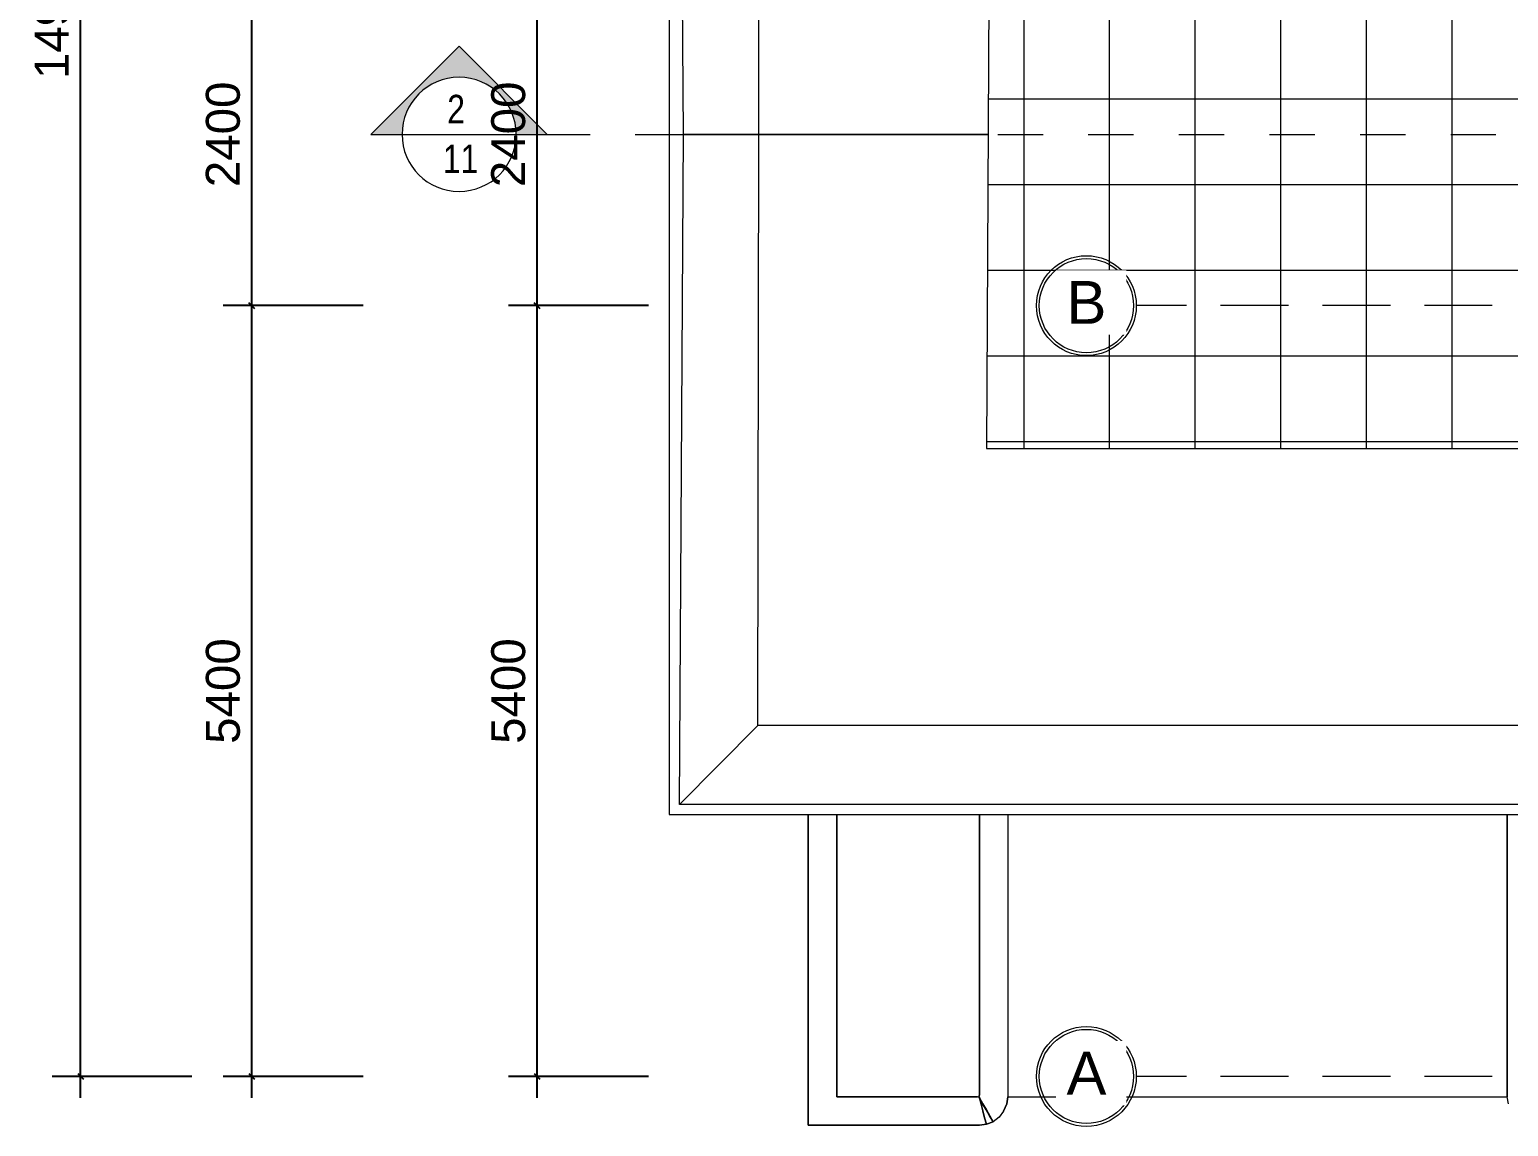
# Model space of a CAD drawing. Header units: millimetres. Extents: x -20510 to 108935, y -243239 to 20306.
# Drawn here: x -10757 to -392, y -35350 to -27666 of the extents above; entities that cross this region are included whole.
import ezdxf

# ---------------------------------------------------------------- set-up
doc = ezdxf.new("R2010")
doc.units = ezdxf.units.MM
for name, pattern in [('Abgebrochen', [714.375, 476.25, -238.125]), ('Aligning Line', [635, 317.5, -317.5]), ('Hidden', [714.375, 476.25, -238.125])]:
    doc.linetypes.add(name, pattern=pattern)
for name, color, linetype, lineweight in [('A-ANNO-DIMS', 1, 'Continuous', 9), ('A-FLOR', 7, 'Continuous', 9), ('A-FLOR-PATT', 8, 'Continuous', 9), ('G-ANNO-SYMB', 6, 'Abgebrochen', 9), ('G-IMPT', 8, 'Continuous', 9), ('S-GRID', 1, 'Continuous', 9), ('S-GRID-IDEN', 1, 'Continuous', 9)]:
    doc.layers.add(name, color=color, linetype=linetype, lineweight=lineweight)
doc.styles.add('Arial', font='arial.ttf', dxfattribs={"width": 0.8, "height": 250})
doc.styles.add('Arial_2', font='arial.ttf', dxfattribs={"height": 300})
doc.styles.add('Arial_5', font='arial.ttf', dxfattribs={"height": 238.125})
doc.dimstyles.new('SecretInternalLinAngDimStyle5p4736185', dxfattribs={"dimscale": 304.8, "dimtxt": 242.94927, "dimasz": 0.130208, "dimexe": 0.656168, "dimexo": 0.0625, "dimgap": 0.260417, "dimtad": 1, "dimdec": 0, "dimrnd": 100, "dimzin": 0, "dimdsep": 46, "dimtxsty": 'Arial_5', "dimblk1": 'OBLIQUE', "dimblk2": 'OBLIQUE', "dimsah": 1, "dimcen": 0.09, "dimdle": 0.492126, "dimazin": 0, "dimtfac": 1, "dimtdec": 4, "dimtix": 1, "dimtmove": 0, "dimatfit": 3, "dimfxl": 2.624672, "dimfxlon": 1, "dimtvp": 1, "dimtolj": 1, "dimtzin": 0, "dimarcsym": 2})

# ---------------------------------------------------------------- blocks, each defined once
blk = doc.blocks.new('Mat_Tien_3dsMax - Sync_3dsMax_To_Revit-2401403-02_MẶT BẰNG TẦNG 2')
at = {"layer": 'G-IMPT'}
for p, q in [((-6674, 4764), (-6674, 0)), ((-6574, 0), (-6603, 4694)), ((-6045, 0), (-6052, 4142)), ((-6674, 0), (-6574, 0)), ((-6045, 0), (-6574, 0)), ((-4438, 0), (-6045, 0)), ((-6674, 0), (-6674, -4764)), ((-6674, 0), (-6574, 0)), ((-6603, -4694), (-6574, 0)), ((-6574, 0), (-6045, 0)), ((-6052, -4142), (-6045, 0)), ((-6045, 0), (-4438, 0)), ((-6052, -4142), (-6603, -4694)), ((-300, -4142), (-6052, -4142)), ((-6674, -4764), (574, -4764)), ((504, -4694), (-6603, -4694)), ((-5700, -4764), (-5700, -6942)), ((-5700, -6942), (-5700, -4764)), ((-5500, -4764), (-5500, -6742)), ((-5500, -6742), (-5500, -4764)), ((-4500, -6726), (-4500, -4764)), ((-4500, -4764), (-4500, -6726)), ((-4300, -4764), (-4300, -6742)), ((-4300, -4764), (-4300, -6742)), ((-800, -6742), (-800, -4764)), ((-800, -6742), (-800, -4764)), ((-800, -4764), (-800, -6742)), ((-4503, -6740), (-4502, -6737)), ((-4502, -6737), (-4503, -6740)), ((-4502, -6737), (-4500, -6726)), ((-4500, -6726), (-4502, -6737)), ((-5500, -6742), (-4513, -6742)), ((-4513, -6742), (-5500, -6742)), ((-4513, -6742), (-4501, -6740)), ((-4513, -6742), (-4501, -6740)), ((-4505, -6742), (-4503, -6740)), ((-4503, -6740), (-4505, -6742)), ((-4503, -6741), (-4505, -6742)), ((-4501, -6740), (-4503, -6741)), ((-4330, -6843), (-4308, -6793)), ((-4308, -6793), (-4330, -6843)), ((-4308, -6793), (-4300, -6742)), ((-4300, -6742), (-4308, -6793)), ((-4300, -6742), (-800, -6742)), ((-792, -6793), (-800, -6742)), ((-792, -6793), (-800, -6742)), ((-5700, -6942), (-4500, -6942)), ((-4500, -6942), (-5700, -6942)), ((-4500, -6942), (-4450, -6935)), ((-4450, -6935), (-4500, -6942)), ((-4450, -6935), (-4404, -6917)), ((-4404, -6917), (-4450, -6935)), ((-4362, -6886), (-4404, -6917)), ((-4362, -6886), (-4404, -6917)), ((-4330, -6843), (-4362, -6886)), ((-4330, -6843), (-4362, -6886))]:
    blk.add_line(p, q, dxfattribs=at)
at = {"layer": 'G-IMPT', "flags": 128}
for points in [[(-4503, -6741), (-4504, -6741), (-4504, -6742), (-4504, -6742), (-4505, -6742)], [(-4503, -6741), (-4504, -6741), (-4504, -6742), (-4504, -6742), (-4505, -6742)], [(-4503, -6741), (-4504, -6741), (-4504, -6742), (-4504, -6742), (-4505, -6742)], [(-4505, -6742), (-4504, -6742), (-4504, -6742), (-4504, -6741), (-4503, -6741)], [(-4502, -6745), (-4503, -6745), (-4503, -6744), (-4504, -6743), (-4505, -6742)], [(-4505, -6742), (-4504, -6743), (-4504, -6743), (-4503, -6743), (-4502, -6744)], [(-4505, -6742), (-4504, -6743), (-4504, -6743), (-4503, -6743), (-4502, -6744)], [(-4505, -6742), (-4504, -6743), (-4503, -6744), (-4503, -6745), (-4502, -6745)], [(-4502, -6745), (-4503, -6745), (-4503, -6744), (-4504, -6743), (-4505, -6742)], [(-4505, -6742), (-4504, -6743), (-4504, -6743), (-4503, -6743), (-4502, -6744)], [(-4502, -6745), (-4503, -6745), (-4503, -6744), (-4504, -6743), (-4505, -6742)], [(-4505, -6742), (-4504, -6744), (-4503, -6746), (-4502, -6747), (-4501, -6749)], [(-4501, -6740), (-4502, -6741), (-4502, -6741), (-4503, -6741), (-4503, -6741)], [(-4503, -6741), (-4503, -6741), (-4502, -6741), (-4502, -6741), (-4501, -6740)], [(-4501, -6744), (-4502, -6744), (-4502, -6743), (-4503, -6742), (-4503, -6741)], [(-4503, -6741), (-4503, -6742), (-4503, -6743), (-4503, -6743), (-4502, -6744)], [(-4502, -6744), (-4503, -6743), (-4503, -6743), (-4503, -6742), (-4503, -6741)], [(-4501, -6744), (-4502, -6744), (-4502, -6743), (-4503, -6742), (-4503, -6741)], [(-4503, -6741), (-4503, -6742), (-4503, -6743), (-4503, -6743), (-4502, -6744)], [(-4501, -6744), (-4502, -6744), (-4502, -6743), (-4503, -6742), (-4503, -6741)], [(-4502, -6744), (-4503, -6743), (-4503, -6743), (-4503, -6742), (-4503, -6741)], [(-4503, -6741), (-4503, -6742), (-4502, -6743), (-4502, -6744), (-4501, -6744)], [(-4502, -6744), (-4502, -6744), (-4502, -6745), (-4502, -6745), (-4502, -6745)], [(-4502, -6744), (-4502, -6744), (-4502, -6744), (-4502, -6744), (-4501, -6744)], [(-4502, -6744), (-4502, -6744), (-4502, -6745), (-4502, -6745), (-4502, -6745)], [(-4502, -6744), (-4502, -6744), (-4502, -6744), (-4502, -6744), (-4501, -6744)], [(-4502, -6745), (-4502, -6745), (-4502, -6745), (-4502, -6744), (-4502, -6744)], [(-4502, -6744), (-4502, -6744), (-4502, -6744), (-4502, -6744), (-4501, -6744)], [(-4502, -6745), (-4502, -6745), (-4502, -6745), (-4502, -6744), (-4502, -6744)], [(-4502, -6744), (-4502, -6744), (-4502, -6744), (-4502, -6744), (-4501, -6744)], [(-4502, -6745), (-4502, -6745), (-4502, -6745), (-4502, -6744), (-4502, -6744)], [(-4502, -6745), (-4502, -6746), (-4502, -6747), (-4501, -6748), (-4501, -6749)], [(-4499, -6748), (-4500, -6747), (-4501, -6747), (-4501, -6746), (-4502, -6745)], [(-4502, -6745), (-4502, -6746), (-4502, -6747), (-4501, -6748), (-4501, -6749)], [(-4499, -6748), (-4500, -6747), (-4501, -6747), (-4501, -6746), (-4502, -6745)], [(-4501, -6749), (-4501, -6748), (-4502, -6747), (-4502, -6746), (-4502, -6745)], [(-4501, -6749), (-4501, -6748), (-4502, -6747), (-4502, -6746), (-4502, -6745)], [(-4502, -6745), (-4501, -6746), (-4501, -6747), (-4500, -6747), (-4499, -6748)], [(-4499, -6748), (-4500, -6747), (-4501, -6747), (-4501, -6746), (-4502, -6745)], [(-4499, -6748), (-4500, -6747), (-4501, -6747), (-4501, -6746), (-4502, -6745)], [(-4499, -6748), (-4500, -6747), (-4500, -6746), (-4501, -6745), (-4501, -6744)], [(-4501, -6744), (-4501, -6745), (-4500, -6746), (-4500, -6747), (-4499, -6748)], [(-4501, -6744), (-4501, -6745), (-4500, -6746), (-4500, -6747), (-4499, -6748)], [(-4501, -6744), (-4501, -6745), (-4500, -6746), (-4500, -6747), (-4499, -6748)], [(-4501, -6749), (-4488, -6796), (-4476, -6842), (-4463, -6889), (-4450, -6935)], [(-4501, -6749), (-4488, -6796), (-4476, -6842), (-4463, -6889), (-4450, -6935)], [(-4404, -6917), (-4428, -6875), (-4452, -6833), (-4477, -6791), (-4501, -6749)], [(-4499, -6749), (-4499, -6749), (-4499, -6748), (-4499, -6748), (-4499, -6748)], [(-4499, -6749), (-4499, -6749), (-4499, -6748), (-4499, -6748), (-4499, -6748)], [(-4499, -6748), (-4499, -6748), (-4499, -6748), (-4499, -6749), (-4499, -6749)], [(-4450, -6935), (-4463, -6889), (-4475, -6842), (-4487, -6795), (-4499, -6749)], [(-4404, -6917), (-4427, -6875), (-4451, -6833), (-4475, -6791), (-4499, -6749)], [(-4499, -6749), (-4475, -6791), (-4451, -6833), (-4427, -6875), (-4404, -6917)]]:
    blk.add_lwpolyline(points, dxfattribs=at)
blk = doc.blocks.new('Mat_Tien_3dsMax - Mat_Tien_3dsMax-2387879-02_MẶT BẰNG TẦNG 2')
blk.add_blockref('Mat_Tien_3dsMax - Sync_3dsMax_To_Revit-2401403-02_MẶT BẰNG TẦNG 2', (0, 0))
blk = doc.blocks.new('Section - CAT DUNG-122916-02_MẶT BẰNG TẦNG 2')
at = {"layer": 'G-ANNO-SYMB', "linetype": 'Continuous'}
h = blk.add_hatch(color=256, dxfattribs=at)
edge = h.paths.add_edge_path()
edge.add_line((0.18, 0), (-2, 0))
edge.add_arc((-6, 0), 4, 0, 90)
edge.add_arc((-6, 0), 4, 90, 180)
edge.add_line((-10, 0), (-12.18, 0))
edge.add_line((-12.18, 0), (-6, 6.18))
edge.add_line((-6, 6.18), (0.18, 0))
for p, q in [((-6, 6.18), (-12.18, 0)), ((0.18, 0), (-6, 6.18)), ((-12.18, 0), (-10, 0)), ((-2, 0), (0.18, 0))]:
    blk.add_line(p, q, dxfattribs=at)
for start, end in [(360, 180), (90, 180), (0, 90), (180, 360)]:
    blk.add_arc((-6, 0), 4, start, end, dxfattribs=at)
blk = doc.blocks.new('Grid - TRUC  D1-102336-02_MẶT BẰNG TẦNG 2')
at = {"layer": 'S-GRID-IDEN'}
for radius in [3.5, 3.3]:
    blk.add_circle((0, 0), radius, dxfattribs=at)
blk = doc.blocks.new('_Oblique')
at = {"color": 0, "linetype": 'ByBlock', "lineweight": -2}
blk.add_line((-0.5, -0.5), (0.5, 0.5), dxfattribs=at)
blk = doc.blocks.new('DIMBLOCK76-02_MẶT BẰNG TẦNG 2')
at = {"layer": 'A-ANNO-DIMS', "color": 0, "lineweight": -2, "transparency": 16777216}
for p, q in [((-10400, -35150), (-10400, -19950)), ((-9619, -20100), (-10600, -20100)), ((-9619, -35000), (-10600, -35000))]:
    blk.add_line(p, q, dxfattribs=at)
at = {"layer": 'Defpoints', "color": 0, "transparency": 16777216}
for p in [(-10400, -20100), (-9600, -20100), (-9600, -35000)]:
    blk.add_point(p, dxfattribs=at)
at = {"layer": 'A-ANNO-DIMS', "color": 0, "lineweight": -2, "transparency": 16777216, "xscale": 39.6875, "yscale": 39.6875, "zscale": 39.6875}
for p, rotation in [((-10400, -20100), 90), ((-10400, -35000), 270)]:
    blk.add_blockref('_Oblique', p, dxfattribs=dict(at, rotation=rotation))
at = {"layer": 'A-ANNO-DIMS', "color": 0, "transparency": 16777216, "insert": (-10601, -27550), "char_height": 238.1, "width": 1098.88, "attachment_point": 5, "rotation": 90, "style": 'Arial_5'}
blk.add_mtext('\\A1;14900', dxfattribs=at)
blk = doc.blocks.new('DIMBLOCK77-02_MẶT BẰNG TẦNG 2')
at = {"layer": 'A-ANNO-DIMS', "color": 0, "lineweight": -2, "transparency": 16777216}
for p, q in [((-9200, -35150), (-9200, -29450)), ((-8419, -29600), (-9400, -29600)), ((-8419, -35000), (-9400, -35000))]:
    blk.add_line(p, q, dxfattribs=at)
at = {"layer": 'Defpoints', "color": 0, "transparency": 16777216}
for p in [(-9200, -29600), (-8400, -29600), (-8400, -35000)]:
    blk.add_point(p, dxfattribs=at)
at = {"layer": 'A-ANNO-DIMS', "color": 0, "lineweight": -2, "transparency": 16777216, "xscale": 39.6875, "yscale": 39.6875, "zscale": 39.6875}
for p, rotation in [((-9200, -29600), 90), ((-9200, -35000), 270)]:
    blk.add_blockref('_Oblique', p, dxfattribs=dict(at, rotation=rotation))
at = {"layer": 'A-ANNO-DIMS', "color": 0, "transparency": 16777216, "insert": (-9401, -32300), "char_height": 238.1, "width": 879.1, "attachment_point": 5, "rotation": 90, "style": 'Arial_5'}
blk.add_mtext('\\A1;5400', dxfattribs=at)
blk = doc.blocks.new('DIMBLOCK78-02_MẶT BẰNG TẦNG 2')
at = {"layer": 'A-ANNO-DIMS', "color": 0, "lineweight": -2, "transparency": 16777216}
for p, q in [((-9200, -29750), (-9200, -27050)), ((-8419, -27200), (-9400, -27200)), ((-8419, -29600), (-9400, -29600))]:
    blk.add_line(p, q, dxfattribs=at)
at = {"layer": 'Defpoints', "color": 0, "transparency": 16777216}
for p in [(-9200, -27200), (-8400, -27200), (-8400, -29600)]:
    blk.add_point(p, dxfattribs=at)
at = {"layer": 'A-ANNO-DIMS', "color": 0, "lineweight": -2, "transparency": 16777216, "xscale": 39.6875, "yscale": 39.6875, "zscale": 39.6875}
for p, rotation in [((-9200, -27200), 90), ((-9200, -29600), 270)]:
    blk.add_blockref('_Oblique', p, dxfattribs=dict(at, rotation=rotation))
at = {"layer": 'A-ANNO-DIMS', "color": 0, "transparency": 16777216, "insert": (-9401, -28400), "char_height": 238.1, "width": 879.1, "attachment_point": 5, "rotation": 90, "style": 'Arial_5'}
blk.add_mtext('\\A1;2400', dxfattribs=at)
blk = doc.blocks.new('DIMBLOCK81-02_MẶT BẰNG TẦNG 2')
at = {"layer": 'A-ANNO-DIMS', "color": 0, "lineweight": -2, "transparency": 16777216}
for p, q in [((-7200, -35150), (-7200, -29450)), ((-6419, -29600), (-7400, -29600)), ((-6419, -35000), (-7400, -35000))]:
    blk.add_line(p, q, dxfattribs=at)
at = {"layer": 'Defpoints', "color": 0, "transparency": 16777216}
for p in [(-7200, -29600), (-6400, -29600), (-6400, -35000)]:
    blk.add_point(p, dxfattribs=at)
at = {"layer": 'A-ANNO-DIMS', "color": 0, "lineweight": -2, "transparency": 16777216, "xscale": 39.6875, "yscale": 39.6875, "zscale": 39.6875}
for p, rotation in [((-7200, -29600), 90), ((-7200, -35000), 270)]:
    blk.add_blockref('_Oblique', p, dxfattribs=dict(at, rotation=rotation))
at = {"layer": 'A-ANNO-DIMS', "color": 0, "transparency": 16777216, "insert": (-7401, -32300), "char_height": 238.1, "width": 879.1, "attachment_point": 5, "rotation": 90, "style": 'Arial_5'}
blk.add_mtext('\\A1;5400', dxfattribs=at)
blk = doc.blocks.new('DIMBLOCK82-02_MẶT BẰNG TẦNG 2')
at = {"layer": 'A-ANNO-DIMS', "color": 0, "lineweight": -2, "transparency": 16777216}
for p, q in [((-7200, -29750), (-7200, -27050)), ((-6419, -27200), (-7400, -27200)), ((-6419, -29600), (-7400, -29600))]:
    blk.add_line(p, q, dxfattribs=at)
at = {"layer": 'Defpoints', "color": 0, "transparency": 16777216}
for p in [(-7200, -27200), (-6400, -27200), (-6400, -29600)]:
    blk.add_point(p, dxfattribs=at)
at = {"layer": 'A-ANNO-DIMS', "color": 0, "lineweight": -2, "transparency": 16777216, "xscale": 39.6875, "yscale": 39.6875, "zscale": 39.6875}
for p, rotation in [((-7200, -27200), 90), ((-7200, -29600), 270)]:
    blk.add_blockref('_Oblique', p, dxfattribs=dict(at, rotation=rotation))
at = {"layer": 'A-ANNO-DIMS', "color": 0, "transparency": 16777216, "insert": (-7401, -28400), "char_height": 238.1, "width": 879.1, "attachment_point": 5, "rotation": 90, "style": 'Arial_5'}
blk.add_mtext('\\A1;2400', dxfattribs=at)

msp = doc.modelspace()

# ---------------------------------------------------------------- hatches: boundary and pattern name
at = {"layer": 'A-FLOR-PATT'}
h = msp.add_hatch(dxfattribs=at)
h.set_pattern_fill('FP_6', color=256, style=0, pattern_type=2)
h.set_pattern_definition([(0.0043, (16612.5, -27550.4), (-0.045, 600), []), (90.004, (16612.5, -27550.4), (-600, -0.042), [])])
h.paths.add_polyline_path([(450, -35100.9), (825, -35100.8), (825, -34951), (650, -34951), (650, -35100), (450, -35100), (450, -34900), (574, -34900), (574, -34750), (450, -34750)])
h.paths.add_polyline_path([(925, -35100.8), (1825, -35100.8), (1825, -34901), (2125, -34901), (2125, -35100.7), (3025, -35100.7), (3025, -34901), (3325, -34901), (3325, -35100.6), (4150, -35100.6), (4150, -34956), (4240, -34956), (4240, -34800), (4250, -34800), (4250, -29850), (4225, -29850), (4225, -29700), (4060, -29700), (4060, -29500), (6760, -29500), (6760, -29700), (4475, -29700), (4475, -29850), (4450, -29850), (4450, -34800), (4460, -34800), (4460, -34900), (7940, -34900), (7940, -34800), (7950, -34800), (7950, -29850), (7925, -29850), (7925, -29700), (7760, -29700), (7760, -29500), (13960, -29500), (13960, -29700), (11775, -29700), (11775, -29850), (11525, -29850), (11525, -29700), (8175, -29700), (8175, -29850), (8150, -29850), (8150, -34800), (8160, -34800), (8160, -34900), (11540, -34900), (11540, -34800), (11760, -34800), (11760, -34900), (15140, -34900), (15140, -34800), (15150, -34800), (15150, -29850), (15125, -29850), (15125, -29700), (14960, -29700), (14960, -29500), (15530, -29500), (15530, -29700), (15375, -29700), (15375, -29850), (15350, -29850), (15350, -34800), (15360, -34800), (15360, -34900), (22340, -34900), (22340, -34800), (22350, -34800), (22350, -29850), (22325, -29850), (22325, -29700), (18975, -29700), (18975, -29850), (18725, -29850), (18725, -29700), (16530, -29700), (16530, -29500), (22630, -29500), (22630, -29700), (22575, -29700), (22575, -29850), (22550, -29850), (22550, -34800), (22560, -34800), (22560, -34900), (25940, -34900), (25940, -34800), (26160, -34800), (26160, -34900), (29540, -34900), (29540, -34800), (29760, -34800), (29760, -34900), (33240, -34900), (33240, -34800), (33250, -34800), (33250, -29850), (33225, -29850), (33225, -29700), (31030, -29700), (31030, -29500), (33760, -29500), (33760, -29700), (33475, -29700), (33475, -29850), (33450, -29850), (33450, -34800), (33460, -34800), (33460, -35006), (33550, -35006), (33550, -35098.4), (34450, -35098.3), (34450, -34901), (34750, -34901), (34750, -35098.3), (35650, -35098.2), (35650, -34901), (35950, -34901), (35950, -35098.2), (36850, -35098.2), (36850, -34900), (37050, -34900), (37050, -34750), (37025, -34750), (37025, -34650), (37050, -34650), (37050, -29850), (37025, -29850), (37025, -29700), (34760, -29700), (34760, -29500), (37050, -29500), (37050, -27300), (34546.5, -27300), (34546.5, -26500), (34646.5, -26500), (34646.5, -26548.2), (34650, -26548.2), (34650, -25600), (34646.5, -25600), (34646.5, -25700), (34546.5, -25700), (34546.5, -25600), (34350, -25600), (34350, -25500), (37050, -25500), (37050, -25498.3), (33450, -25498.3), (33450.7, -25500), (33550, -25500), (33550, -25600), (33450, -25600), (33450, -26950), (33475, -26950), (33475, -27300), (32670, -27300), (32670, -27100), (33225, -27100), (33225, -26950), (33250, -26950), (33249.6, -24962.3), (33232.2, -24960), (33215.2, -24953.6), (33207.3, -24948.4), (33198.9, -24942), (33189.7, -24931.5), (33179.7, -24912.4), (33176.2, -24900.8), (33175.2, -24881.6), (33178.7, -24864.4), (33184.8, -24850.1), (33194.5, -24837.3), (33205.5, -24827), (33218.9, -24818.1), (33218.9, -23377.4), (33250, -23377.4), (33250, -22000), (33240, -22000), (33240, -21700), (33250, -21700), (33250, -20200), (29750, -20200), (29750, -21700), (29760, -21700), (29760, -22000), (29750, -22000), (29750, -23701.8), (29781.1, -23694.4), (30299.2, -23452.8), (30346.5, -23258.4), (30478.5, -23541.6), (30525.8, -23347.2), (31075, -23091.1), (31075, -23095.7), (31094.6, -23091.1), (31094.6, -23093.6), (31105.3, -23091.1), (31105.3, -24819.4), (31123.5, -24831.6), (31135.5, -24845.3), (31143.7, -24858.9), (31147.7, -24877.9), (31148.6, -24897.5), (31142.7, -24915.7), (31133.9, -24933), (31120.2, -24946.9), (31101.7, -24956), (31090, -24960.8), (31074.6, -24961.5), (31053.8, -24959), (31045.9, -24956.8), (31025.7, -24943.4), (31013.7, -24929.7), (31005.5, -24916.1), (31000.6, -24900), (29823, -24900), (29819.5, -24916.1), (29809.4, -24932.8), (29795.4, -24947.1), (29779.1, -24956.8), (29765.8, -24960.5), (29750, -24961.5), (29750, -26950), (29775, -26950), (29775, -27100), (31670, -27100), (31670, -27300), (25580, -27300), (25580, -27100), (25925, -27100), (25925, -26950), (25950, -26950), (25950, -23000), (26150, -23000), (26150, -26950), (26175, -26950), (26175, -27100), (29525, -27100), (29525, -26950), (29550, -26950), (29550, -22000), (29540, -22000), (29540, -21900), (26160, -21900), (26160, -22000), (25940, -22000), (25940, -21900), (22560, -21900), (22560, -22000), (22550, -22000), (22550, -26950), (22575, -26950), (22575, -27100), (24580, -27100), (24580, -27300), (21550, -27300), (21550, -27100), (22325, -27100), (22325, -26950), (22350, -26950), (22350, -22900), (20400, -22900), (20400, -21900), (18960, -21900), (18960, -22000), (18740, -22000), (18740, -21900), (15360, -21900), (15360, -22000), (15350, -22000), (15350, -26950), (15375, -26950), (15375, -27100), (18725, -27100), (18725, -26950), (18975, -26950), (18975, -27100), (20550, -27100), (20550, -27300), (12850, -27300), (12850, -27100), (15125, -27100), (15125, -26950), (15150, -26950), (15150, -22000), (15140, -22000), (15140, -21900), (11760, -21900), (11760, -22000), (11540, -22000), (11540, -21900), (8160, -21900), (8160, -22000), (8150, -22000), (8150, -26950), (8175, -26950), (8175, -27100), (11525, -27100), (11525, -26950), (11550, -26950), (11550, -23000), (11750, -23000), (11750, -26950), (11775, -26950), (11775, -27100), (11850, -27100), (11850, -27300), (5720, -27300), (5720, -27100), (7925, -27100), (7925, -26950), (7950, -26950), (7949.6, -24962.3), (7929.6, -24959.1), (7918.4, -24955.4), (7907.3, -24948.4), (7899.4, -24942.5), (7888.7, -24929.7), (7879.7, -24912.4), (7876.2, -24900.8), (7875.2, -24881.6), (7878.7, -24864.4), (7884.8, -24850.1), (7894.5, -24837.3), (7905.5, -24827), (7918.9, -24818.1), (7918.9, -23377.4), (7950, -23377.4), (7950, -22000), (7940, -22000), (7940, -21700), (7950, -21700), (7950, -20200), (4450, -20200), (4451, -21700), (4460, -21700.9), (4460, -22000), (4450, -22000), (4450, -23701.8), (4481.1, -23694.4), (4999.2, -23452.8), (5046.5, -23258.4), (5178.5, -23541.6), (5225.8, -23347.2), (5775, -23091.1), (5775, -23095.7), (5794.6, -23091.1), (5794.6, -23093.6), (5805.3, -23091.1), (5806.2, -24820), (5823.5, -24831.6), (5835.5, -24845.3), (5843.7, -24858.9), (5847.7, -24877.9), (5848.6, -24897.5), (5842.7, -24915.7), (5833.9, -24933), (5820.2, -24946.9), (5802.8, -24955.6), (5790, -24960.8), (5774.6, -24961.5), (5753.8, -24959), (5745.9, -24956.8), (5725.7, -24943.4), (5713.7, -24929.7), (5705.5, -24916.1), (5700.6, -24900), (4523, -24900), (4519.5, -24916.1), (4509.4, -24932.8), (4495.4, -24947.1), (4479.1, -24956.8), (4465.8, -24960.5), (4450, -24961.5), (4450, -26950), (4475, -26950), (4475, -27100), (4720, -27100), (4720, -27300), (425, -27300), (425, -26950), (500, -26950), (500, -24700), (450, -24700), (450, -26200), (-4025.9, -26200), (-4050, -30600), (450, -30600), (450, -32100), (500, -32100), (500, -29850), (425, -29850), (425, -29500), (3060, -29500), (3060, -29700), (700, -29700), (700, -32200), (650, -32200), (650, -32550), (450, -32550), (450, -33450), (650, -33450), (650, -33750), (450, -33750), (450, -34650), (675, -34650), (675, -34851), (925, -34851), (925, -34951)])
h.paths.add_polyline_path([(1925, -35100.8), (2025, -35100.7), (2025, -35001), (1925, -35001)])
h.paths.add_polyline_path([(3125, -35100.7), (3225, -35100.7), (3225, -35001), (3125, -35001)])
h.paths.add_polyline_path([(34550, -35098.3), (34650, -35098.3), (34650, -35001), (34550, -35001), (34550, -35085)])
h.paths.add_polyline_path([(35750, -35098.2), (35850, -35098.2), (35850, -35001), (35750, -35001)])
h.paths.add_polyline_path([(36950, -35098.2), (37050, -35098.1), (37050, -35000), (36950, -35000)])
h.paths.add_polyline_path([(37250, -34650), (37250.8, -34650), (37252.5, -33750), (37250, -33750), (37250, -34484.7)])
h.paths.add_polyline_path([(37250, -33650), (37252.7, -33650), (37252.9, -33550), (37250, -33550)])
h.paths.add_polyline_path([(550, -33650), (550, -33550), (450, -33550), (450, -33650)])
h.paths.add_polyline_path([(37250, -33450), (37253.1, -33450), (37254.7, -32550), (37250, -32550)])
h.paths.add_polyline_path([(550, -32450), (550, -32200), (450, -32200), (450, -32450), (515, -32450)])
h.paths.add_polyline_path([(37250, -32450), (37254.9, -32450), (37259.8, -29850), (37250, -29850), (37250, -30779)])
h.paths.add_polyline_path([(29775, -29850), (29525, -29850), (29525, -29700), (26175, -29700), (26175, -29850), (25925, -29850), (25925, -29700), (23630, -29700), (23630, -29500), (30030, -29500), (30030, -29700), (29775, -29700)])
h.paths.add_polyline_path([(37260.4, -29500), (37264.5, -27300), (37250, -27300), (37250, -29500)])
h.paths.add_polyline_path([(700, -27100), (4225, -27100), (4225, -26950), (4250, -26950), (4250, -22000), (4240, -22000), (4240, -21700.8), (3325, -21700.4), (3325, -21899), (3025, -21899), (3025, -21700.2), (2125, -21699.9), (2125, -21899), (1825, -21899), (1825, -21699.7), (925, -21699.3), (925, -21899), (675, -21899), (675, -22150), (450, -22150), (450, -23050), (650, -23050), (650, -23350), (450, -23350), (450, -24250), (650, -24250), (650.7, -24700), (700, -24700), (700, -27073.3)])
h.paths.add_polyline_path([(34996.5, -27100), (37025, -27100), (37025, -27097.4), (35000, -27097.4), (35000, -26548.3), (34996.5, -26548.3), (34996.5, -27093.8)])
h.paths.add_polyline_path([(34646.5, -27100), (34896.5, -27100), (34896.5, -26648.2), (34646.5, -26648.2), (34646.5, -27073.3)])
h.paths.add_polyline_path([(37250, -26950), (37265.2, -26950), (37269.7, -24530), (37250, -24530), (37250, -24582)])
h.paths.add_polyline_path([(6625.4, -24962.3), (6603.7, -24958.8), (6589.2, -24952.6), (6578, -24945), (6567.3, -24934), (6558, -24919.4), (6553.1, -24905.6), (6550.7, -24887.5), (6552.7, -24870.1), (6559.3, -24854.2), (6569.7, -24838.2), (6580.4, -24828.6), (6594.7, -24819.2), (6594.7, -23377.4), (6656.1, -23377.4), (6656.9, -24819.6), (6672.8, -24830), (6683.5, -24841), (6692.8, -24855.6), (6697.7, -24869.4), (6700.1, -24887.5), (6698.1, -24904.9), (6691.5, -24920.8), (6681.1, -24936.8), (6674, -24943.8), (6655.8, -24955.8), (6641, -24960.5)])
h.paths.add_polyline_path([(31925.4, -24962.3), (31903.7, -24958.8), (31889.2, -24952.6), (31878, -24945), (31867.3, -24934), (31858, -24919.4), (31853.1, -24905.6), (31850.7, -24887.5), (31852.7, -24870.1), (31859.3, -24854.2), (31869.7, -24838.2), (31880.4, -24828.6), (31894.7, -24819.2), (31894.7, -23377.4), (31956.1, -23377.4), (31956.9, -24819.6), (31972.8, -24830), (31983.5, -24841), (31992.8, -24855.6), (31997.7, -24869.4), (32000.1, -24887.5), (31998.1, -24904.9), (31991.5, -24920.8), (31981.1, -24936.8), (31974, -24943.8), (31955.8, -24955.8), (31941, -24960.5)])
h.paths.add_polyline_path([(515, -24600), (550, -24600), (550, -24350), (450, -24350), (450, -24600), (500, -24600)])
h.paths.add_polyline_path([(37269.9, -24430), (37275, -21699.9), (37250, -21700), (37250, -24430)])
h.paths.add_polyline_path([(450, -23250), (550, -23250), (550, -23150), (450, -23150)])
h.paths.add_polyline_path([(575, -22050), (575, -21900), (450, -21900), (450, -21700), (650, -21700), (650.7, -21799), (825, -21799), (825, -21699.3), (450, -21699.1), (450, -22050)])
h.paths.add_polyline_path([(2025, -21799), (2025, -21699.8), (1925, -21699.8), (1925, -21799)])
h.paths.add_polyline_path([(3125, -21799), (3225, -21799), (3225, -21700.3), (3125, -21700.3)])
h.paths.add_polyline_path([(17648, -21700), (29550, -21699.1), (29550, -21699.1), (8150, -21698.3), (8150, -21700), (16313, -21700)])
h.paths.add_polyline_path([(4250, -21699.9), (4250, -20000), (4250, -20000), (4250, -21699.9)])
h.paths.add_polyline_path([(33449.3, -20000), (33449.3, -20000), (33449.2, -20000)])

# ---------------------------------------------------------------- linework, layer by layer
at = {"layer": 'A-FLOR'}
for p, q in [((-4025.9, -26200), (-4050, -30600)), ((-4050, -30600), (450, -30600))]:
    msp.add_line(p, q, dxfattribs=at)
at = {"layer": 'G-ANNO-SYMB', "linetype": 'Continuous'}
msp.add_line((-8146.6, -28400), (-7346.6, -28400), dxfattribs=at)
at = {"layer": 'G-ANNO-SYMB', "linetype": 'Aligning Line'}
msp.add_line((-7146.6, -28400), (41465.8, -28400), dxfattribs=at)
at = {"layer": 'S-GRID', "linetype": 'Hidden'}
for p, q in [((39500, -29600), (-3000, -29600)), ((39500, -35000), (-3000, -35000))]:
    msp.add_line(p, q, dxfattribs=at)

# ---------------------------------------------------------------- block references
at = {"layer": 'G-ANNO-SYMB', "linetype": 'Continuous', "xscale": 99.99999999999991, "yscale": 99.99999999999991, "zscale": 99.99999999999991}
msp.add_blockref('Section - CAT DUNG-122916-02_MẶT BẰNG TẦNG 2', (-7146.6, -28400), dxfattribs=at)
at = {"layer": 'G-IMPT'}
msp.add_blockref('Mat_Tien_3dsMax - Mat_Tien_3dsMax-2387879-02_MẶT BẰNG TẦNG 2', (400, -28400), dxfattribs=at)
at = {"layer": 'S-GRID-IDEN', "xscale": 99.99999999999991, "yscale": 99.99999999999991, "zscale": 99.99999999999991, "rotation": 90}
for p in [(-3350, -29600), (-3350, -35000)]:
    msp.add_blockref('Grid - TRUC  D1-102336-02_MẶT BẰNG TẦNG 2', p, dxfattribs=at)

# ---------------------------------------------------------------- dimensions: what is measured, and where the dimension line sits
at = {"layer": 'A-ANNO-DIMS'}
for base, p1, p2, override, picture, middle in [((-10400, -20100), (-9600, -35000), (-9600, -20100), {"dimpost": '<>', "dimfxl": 14900}, 'DIMBLOCK76-02_MẶT BẰNG TẦNG 2', (-10601, -27550)), ((-9200, -27200), (-8400, -29600), (-8400, -27200), {"dimpost": '<>', "dimfxl": 2400}, 'DIMBLOCK78-02_MẶT BẰNG TẦNG 2', (-9401, -28400)), ((-9200, -29600), (-8400, -35000), (-8400, -29600), {"dimpost": '<>', "dimfxl": 5400}, 'DIMBLOCK77-02_MẶT BẰNG TẦNG 2', (-9401, -32300)), ((-7200, -29600), (-6400, -35000), (-6400, -29600), {"dimpost": '<>', "dimfxl": 5400}, 'DIMBLOCK81-02_MẶT BẰNG TẦNG 2', (-7401, -32300))]:
    dim = msp.add_linear_dim(base=base, p1=p1, p2=p2, angle=90, dimstyle='SecretInternalLinAngDimStyle5p4736185', override=override, dxfattribs=at)
    dim.commit()
    dim.dimension.update_dxf_attribs({"geometry": picture, "text_midpoint": middle})

# ---------------------------------------------------------------- next in the draw order: texts
at = {"layer": 'G-ANNO-SYMB', "linetype": 'Continuous', "insert": (-7829.9, -28123), "char_height": 200, "width": 153.924, "attachment_point": 1, "style": 'Arial', "bg_fill": 3, "box_fill_scale": 1.25, "bg_fill_color": 9, "bg_fill_true_color": 13158600, "bg_fill_transparency": 0}
msp.add_mtext('2', dxfattribs=at)
at = {"layer": 'S-GRID-IDEN', "char_height": 300, "width": 344.726, "attachment_point": 1, "style": 'Arial_2', "bg_fill": 3, "box_fill_scale": 1.25, "bg_fill_color": 9, "bg_fill_true_color": 13158600, "bg_fill_transparency": 0}
for s, insert in [('B', (-3489, -29427.3)), ('A', (-3489, -34827.3))]:
    msp.add_mtext(s, dxfattribs=dict(at, insert=insert))

# ---------------------------------------------------------------- next in the draw order: texts
at = {"layer": 'G-ANNO-SYMB', "linetype": 'Continuous', "insert": (-7861, -28471.5), "char_height": 200, "width": 307.848, "attachment_point": 1, "style": 'Arial', "bg_fill": 3, "box_fill_scale": 1.25, "bg_fill_color": 9, "bg_fill_true_color": 13158600, "bg_fill_transparency": 0}
msp.add_mtext('11', dxfattribs=at)

# ---------------------------------------------------------------- next in the draw order: dimensions: what is measured, and where the dimension line sits
at = {"layer": 'A-ANNO-DIMS'}
dim = msp.add_linear_dim(base=(-7200, -27200), p1=(-6400, -29600), p2=(-6400, -27200), angle=90, dimstyle='SecretInternalLinAngDimStyle5p4736185', override={"dimpost": '<>', "dimfxl": 2400}, dxfattribs=at)
dim.commit()
dim.dimension.update_dxf_attribs({"geometry": 'DIMBLOCK82-02_MẶT BẰNG TẦNG 2', "text_midpoint": (-7401, -28400)})

doc.saveas('drawing.dxf')
